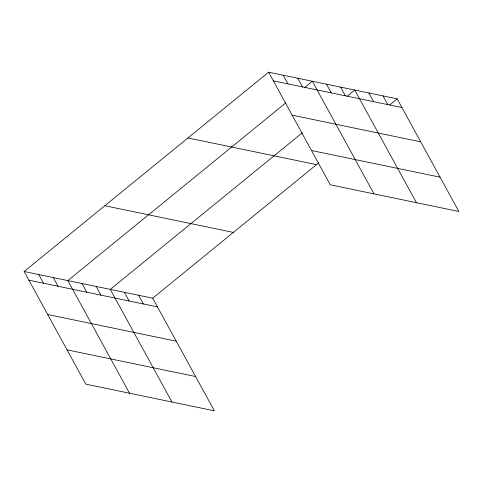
<?xml version="1.0" encoding="UTF-8"?>
<svg xmlns="http://www.w3.org/2000/svg" width="483" height="483" viewBox="0 0 483 483"><rect width="100%" height="100%" fill="white"/><g stroke="black" fill="none" stroke-linecap="round" stroke-linejoin="round"><path stroke-width="0.72" d="M24.15 271.512L152.706 298.186L214.374 410.822L85.817 384.148L24.15 271.512L268.626 72.178L397.183 98.852L458.85 211.488L330.294 184.814L268.626 72.178M285.827 102.861L67.862 280.581L129.522 393.216M304.272 87.828L312.338 81.247L374.005 193.882M302.322 132.807L110.281 289.383L171.948 402.019M347.271 96.159L354.764 90.049L416.424 202.685M152.706 298.186L318.81 162.753M389.69 104.956L397.183 98.852M273.39 80.878L401.947 107.552M292.167 115.177L420.723 141.851M311.517 150.515L440.073 177.189M187.953 137.963L316.504 164.631M104.829 205.734L233.386 232.408M28.914 280.212L157.47 306.886M47.69 314.511L176.247 341.185M67.04 349.849L195.591 376.523M383.043 95.918L387.807 104.618M368.903 92.984L373.667 101.684M340.618 87.115L345.381 95.815M326.478 84.181L331.241 92.881M297.769 78.228L302.533 86.928M283.201 75.203L287.959 83.903M138.567 295.252L143.33 303.952M124.421 292.318L129.184 301.018M96.141 286.449L100.905 295.149M82.001 283.515L86.765 292.215M53.287 277.562L58.051 286.262M38.718 274.537L43.482 283.237"/></g></svg>
